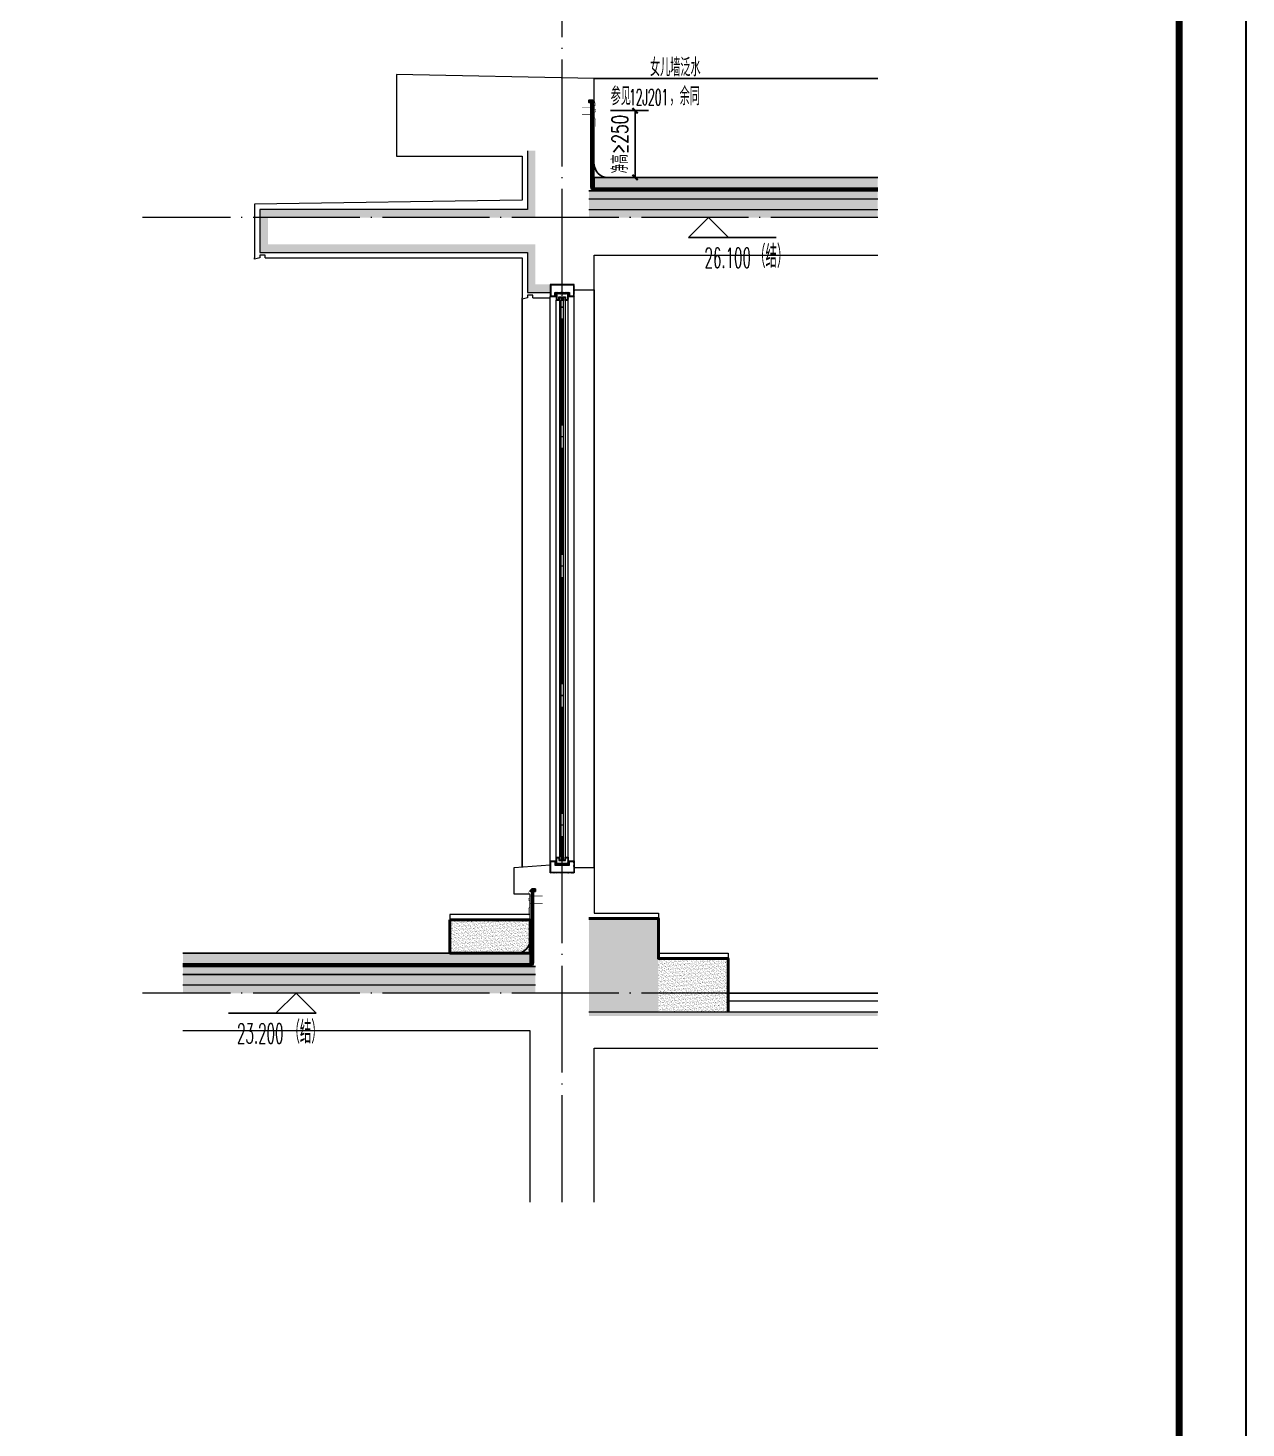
# Model space of a CAD drawing. Extents: x -518115 to 790560, y -210384 to 1628073.
# Drawn here: x 686027 to 690580, y -158326 to -153091 of the extents above; entities that cross this region are included whole.
import ezdxf
from ezdxf.xclip import XClip

# ---------------------------------------------------------------- set-up
doc = ezdxf.new("R2010")
doc.units = 0
doc.header["$LTSCALE"] = 1000
doc.header["$MEASUREMENT"] = 0
doc.header["$XCLIPFRAME"] = 0
doc.linetypes.add('DASH', pattern=[0.35, 0.25, -0.1])
doc.linetypes.add('DOTE', pattern=[2.42, 2, -0.2, 0.02, -0.2])
for name, color, linetype in [('3-屋面构造层', 157, 'Continuous'), ('DIM_ELEV', 3, 'Continuous'), ('DIM_IDEN', 67, 'Continuous'), ('PUB_TEXT', 4, 'Continuous'), ('SURFACE', 6, 'Continuous'), ('图框', 140, 'Continuous'), ('看线', 251, 'Continuous'), ('立面-看线', 251, 'Continuous')]:
    doc.layers.add(name, color=color, linetype=linetype)
for name, color, linetype, lineweight in [('DOTE', 19, 'DOTE', 9), ('PUB_HATCH', 8, 'Continuous', 9), ('S_WINDOW', 144, 'Continuous', 15), ('WALL', 9, 'Continuous', 40), ('内粉刷', 37, 'Continuous', 9), ('细细', 250, 'Continuous', 0)]:
    doc.layers.add(name, color=color, linetype=linetype, lineweight=lineweight)
doc.layers.add('yichutu', color=7, linetype='Continuous', true_color=0xffffff, plot=False)
doc.styles.add('_TCH_DIM', font='SIMPLEX.shx', dxfattribs={"width": 0.7, "bigfont": 'GBCBIG.shx'})
doc.styles.add('_TCH_DIM_T3', font='SIMPLEX.shx', dxfattribs={"width": 0.494118, "bigfont": 'GBCBIG.shx'})
doc.dimstyles.new('_TCH_ARCH&&20', dxfattribs={"dimtxt": 59.5, "dimasz": 20, "dimexe": 50, "dimexo": 60, "dimgap": 25.25, "dimtad": 1, "dimdec": 0, "dimzin": 0, "dimdsep": 46, "dimtxsty": '_TCH_DIM_T3', "dimblk": 'ARCHTICK', "dimcen": 0.09, "dimclrt": 7, "dimazin": 2, "dimtfac": 1, "dimtdec": 0, "dimtix": 1, "dimtmove": 2, "dimatfit": 3, "dimfxl": 1, "dimtolj": 1, "dimtzin": 0, "dimarcsym": 0})
pattern_1 = [(315, (-434612.2352, 49780.5296), (-1.767766953, -1.767766953), []), (315, (-434611.0567, 49780.5296), (-1.767766953, -1.767766953), [])]
pattern_2 = [(315, (-434612.2352, 52018.7677), (-1.767766953, -1.767766953), []), (315, (-434611.0567, 52018.7677), (-1.767766953, -1.767766953), [])]

# ---------------------------------------------------------------- blocks, each defined once
blk = doc.blocks.new('yct-1051-594-26275-14850-25-1002.0')
at = {"layer": 'yichutu', "color": 7, "true_color": 0xffffff}
blk.add_lwpolyline([(0, 0), (0, 14850), (26275, 14850), (26275, 0)], close=True, dxfattribs=at)
blk = doc.blocks.new('GFDDDDRG')
at = {"layer": '图框'}
blk.add_lwpolyline([(923310, -107437), (923310, -159999), (893610, -159999), (893610, -107437)], close=True, dxfattribs=at)
blk.add_lwpolyline([(923310, -107437), (923310, -159999), (893610, -159999), (893610, -107437)], close=True, dxfattribs=at)
at = {"layer": '图框', "const_width": 50}
blk.add_lwpolyline([(894110, -159499), (922810, -159499), (922810, -108687), (894110, -108687)], close=True, dxfattribs=at)
blk = doc.blocks.new('FGHFG4334GDFGDFFGGGGGGDFG4G')
at = {"layer": 'SURFACE', "const_width": 2.25}
for points in [[(46.5, 0), (0, 0)], [(46.5, -27.6), (0, -27.6)]]:
    blk.add_lwpolyline(points, dxfattribs=at)
at = {"layer": 'SURFACE', "const_width": 1.5}
blk.add_lwpolyline([(46.5, 17.2, -1), (46.5, 5.2), (46.5, -6.8, -1), (46.5, -18.8), (46.5, -36.8), (52.5, -48), (52.5, -72.8)], format="xyb", dxfattribs=at)
blk = doc.blocks.new('FGDGDGD')
at = {"layer": '3-屋面构造层'}
h = blk.add_hatch(dxfattribs=at)
h.set_pattern_fill('隔热材料01', color=256, scale=7.692308, style=0)
h.set_pattern_definition([(270, (9.5186, 433.228), (3.846153863, -7e-16), [0.385980771, -3.460173092]), (270, (6.637, 433.228), (3.846153863, -7e-16), [0.385980771, -3.460173092]), (90, (8.5996, 430.618), (-3.846153863, 2e-16), [0.385980771, -3.460173092]), (90, (7.556, 430.618), (-3.846153863, 2e-16), [0.385980771, -3.460173092]), (180, (10.002, 430), (-5e-16, -3.846153863), [3.848019248, 0.001865385]), (135, (8.9282, 430.193), (2e-16, 3.846144175), [0.328307694, -5.110980792]), (116.56505, (12.5422, 430.4251), (8.6793e-06, 3.8461487416), [0.215769232, -8.384500037]), (116.56505, (8.696, 430.4251), (8.6793e-06, 3.8461487416), [0.215769232, -8.384500037]), (153.43495, (13.1603, 430), (-8.679e-06, 3.846148742), [0.431538463, -8.168730805]), (153.43495, (9.3142, 430), (-8.679e-06, 3.846148742), [0.431538463, -8.168730805]), (63.43495, (12.4457, 431.0041), (-8.6793e-06, 3.8461487416), [2.054923086, -6.545346183]), (63.43495, (8.5996, 431.0041), (-8.6793e-06, 3.8461487416), [2.054923086, -6.545346183]), (116.56505, (13.3647, 433.228), (8.6793e-06, 3.8461487416), [0.215769232, -8.384500037]), (116.56505, (9.5186, 433.228), (8.6793e-06, 3.8461487416), [0.215769232, -8.384500037]), (135, (9.422, 433.421), (2e-16, 3.846144175), [0.328307694, -5.110980792]), (153.43495, (13.036, 433.6532), (-8.679e-06, 3.846148742), [0.431538463, -8.168730805]), (153.43495, (9.19, 433.6532), (-8.679e-06, 3.846148742), [0.431538463, -8.168730805]), (45, (6.7336, 433.421), (2e-16, 3.846144175), [0.328307694, -5.110980792]), (63.43495, (10.4833, 433.228), (-8.6793e-06, 3.8461487416), [0.215769232, -8.384500037]), (63.43495, (6.6371, 433.228), (-8.6793e-06, 3.8461487416), [0.215769232, -8.384500037]), (26.56505, (10.812, 433.6532), (8.679e-06, 3.846148742), [0.431538463, -8.168730805]), (26.56505, (6.9658, 433.6532), (8.679e-06, 3.846148742), [0.431538463, -8.168730805]), (116.56505, (11.4023, 431.0041), (8.6793e-06, 3.8461487416), [2.054923086, -6.545346183]), (116.56505, (7.5561, 431.0041), (8.6793e-06, 3.8461487416), [2.054923086, -6.545346183]), (45, (7.2275, 430.193), (2e-16, 3.846144175), [0.328307694, -5.110980792]), (63.43495, (11.3058, 430.4251), (-8.6793e-06, 3.8461487416), [0.215769232, -8.384500037]), (63.43495, (7.4596, 430.4251), (-8.6793e-06, 3.8461487416), [0.215769232, -8.384500037]), (26.56505, (10.6877, 430), (8.679e-06, 3.846148742), [0.431538463, -8.168730805]), (26.56505, (6.8415, 430), (8.679e-06, 3.846148742), [0.431538463, -8.168730805])])
edge = h.paths.add_edge_path()
edge.add_arc((682180.8, 585366.2), 9.23, 450, 540, ccw=False)
edge.add_line((682180.8, 585375.4), (682191.6, 585375.4))
edge.add_line((682191.6, 585375.4), (682191.6, 585366.2))
edge.add_line((682191.6, 585366.2), (682171.6, 585366.2))
h = blk.add_hatch(dxfattribs=at)
h.set_pattern_fill('混凝土', color=256, scale=5, angle=-1.1458, style=0)
h.set_pattern_definition([(48.854237, (-82751.966, -43707.863), (35.7930991, -3.8540962), [3.75, -41.25]), (353.854237, (-82751.966, -43707.863), (-6.1841378, 37.7408106), [3, -33]), (99.305637, (-82748.983, -43708.185), (29.6089874, 33.886691), [3.1870095, -35.0571056]), (45.038437, (-82751.766, -43697.865), (53.1858973, -9.3413237), [5.625, -61.875]), (95.489837, (-82747.334, -43698.644), (47.6977146, 47.7616795), [4.7805144, -52.58565]), (350.038437, (-82751.766, -43697.865), (47.6976773, 47.7617167), [4.5, -49.5]), (19.854237, (-82746.817, -43700.465), (29.4368469, -20.7237073), [3.75, -41.25]), (324.854237, (-82746.817, -43700.465), (12.8883392, 36.0069862), [3, -33]), (70.305637, (-82744.364, -43702.192), (42.3251977, 15.2832459), [3.1870095, -35.0571056]), (36.3542372, (-82751.966, -43707.863), (0.9406985, 16.62920733), [0, -32.6, 0, -33.5, 0, -33.125]), (6.3542372, (-82751.966, -43707.863), (13.54517982, 19.45362572), [0, -19.1, 0, -31.85, 0, -12.625]), (326.3542372, (-82763.114, -43707.64), (26.66323482, -1.66123381), [0, -12.5, 0, -39, 0, -51.75]), (316.3542372, (-82768.113, -43707.54), (29.2535633, 4.4211788), [0, -16.25, 0, -25.9, 0, -36.75])])
h.paths.add_polyline_path([(674875.1, 585046.2), (674875.1, 585086.2), (682171.6, 585086.2), (682171.6, 585046.2)])
h = blk.add_hatch(dxfattribs=at)
h.set_pattern_fill('隔热材料03', color=256, scale=12.5, style=0)
h.set_pattern_definition([(113.578, (-500407.8114, 374696.8656), (-0.0086926214, 6.2699620763), [1.075, -0.5693125, 2.8375, -0.5693125, 1.075, -0.6825]), (66.42, (-500406.1744, 374696.8656), (2.727787851, 6.0425e-05), [1.075, -0.5693125, 2.840375, -0.5693125, 1.075, -0.6825]), (180, (-500406.1744, 374696.8656), (0, 6.25), [1.636625, -1.0910625]), (180, (-500407.538, 374702.4906), (0, 6.25), [1.636625, -1.0910625]), (90, (-500405.7427, 374697.8548), (2.72775, 2e-16), [0.52175, -5.72825]), (90, (-500407.1066, 374700.9798), (2.72775, 2e-16), [0.52175, -5.72825]), (90, (-500408.2427, 374697.8548), (2.72775, 2e-16), [0.52175, -5.72825]), (90, (-500409.6066, 374700.9798), (2.72775, 2e-16), [0.52175, -5.72825])])
edge = h.paths.add_edge_path()
edge.add_line((682177.8, 585086.2), (682177.8, 585050.2))
edge.add_arc((682171.6, 585050.2), 6.25, 270, 360, ccw=False)
edge.add_line((682171.6, 585044), (682171.6, 585086.2))
edge.add_line((682171.6, 585086.2), (682177.8, 585086.2))
h = blk.add_hatch(dxfattribs=at)
h.set_pattern_fill('焦渣矿渣', color=256, scale=4, angle=-1.1458, style=0)
h.set_pattern_definition([(358.8542372, (-82751.966, -43697.863), (8.27546507, 13.69326162), [1.6, -14.4]), (298.8542372, (-82751.966, -43697.863), (15.99644496, -0.32013217), [1.6, -14.4]), (238.8542372, (-82750.366, -43697.895), (7.72097989, -14.0133938), [1.6, -14.4]), (268.8542372, (-82745.567, -43697.991), (15.83683295, -8.3183365), [2.4, -11.456]), (268.8542372, (-82743.967, -43698.023), (15.83683295, -8.3183365), [2.4, -11.456]), (268.8542372, (-82742.368, -43698.055), (15.83683295, -8.3183365), [2.4, -11.456])])
h.paths.add_polyline_path([(674875.1, 585006.2), (674875.1, 585036.2), (682191.6, 585036.2), (682191.6, 585006.2)])
h = blk.add_hatch(dxfattribs=at)
h.set_pattern_fill('加气混凝土', color=256, scale=5, style=0)
h.set_pattern_definition([(0, (-82734.266, -43726.163), (30, 60), [0, -60]), (0, (-82769.366, -43734.263), (30, 60), [0, -60]), (0, (-82749.866, -43734.863), (30, 60), [0, -60]), (0, (-82728.566, -43717.163), (30, 60), [0, -60]), (0, (-82753.466, -43737.863), (30, 60), [0, -60]), (0, (-82722.566, -43679.363), (30, 60), [0, -60]), (0, (-82740.866, -43684.163), (30, 60), [0, -60]), (0, (-82731.266, -43691.663), (30, 60), [0, -60]), (0, (-82780.166, -43692.863), (30, 60), [0, -60]), (0, (-82750.766, -43695.563), (30, 60), [0, -60]), (0, (-82762.166, -43710.863), (30, 60), [0, -60]), (0, (-82761.566, -43733.363), (30, 60), [0, -60]), (0, (-82739.066, -43735.763), (30, 60), [0, -60]), (0, (-82722.566, -43709.363), (30, 60), [0, -60]), (0, (-82778.666, -43718.663), (30, 60), [0, -60]), (0, (-82773.566, -43708.463), (30, 60), [0, -60]), (0, (-82750.166, -43712.663), (30, 60), [0, -60]), (0, (-82758.566, -43721.363), (30, 60), [0, -60]), (0, (-82763.366, -43701.563), (30, 60), [0, -60]), (0, (-82755.866, -43679.063), (30, 60), [0, -60]), (0, (-82776.266, -43731.263), (30, 60), [0, -60]), (0, (-82743.266, -43691.363), (30, 60), [0, -60]), (0, (-82771.166, -43690.463), (30, 60), [0, -60]), (0, (-82775.966, -43682.663), (30, 60), [0, -60]), (130.601294, (-82726.2516, -43698.149), (-149.999998343, 180.000000787), [2.6341554, -1103.7111]), (18.4349488, (-82730.537, -43697.006), (149.99999945, 59.99999956), [2.710524, -376.76279]), (90, (-82730.537, -43699.578), (30, 60), [2.5714284, -117.428565]), (161.565051, (-82727.966, -43700.435), (-150.000000755, 59.99999553), [2.710524, -376.76279]), (53.1301023, (-82727.966, -43700.435), (30.00000006, 59.99999997), [2.857143, -297.14285]), (135, (-82725.68, -43731.006), (-30.00000363, 59.99999594), [2.424366, -167.28126]), (45, (-82729.109, -43731.006), (29.9999998, 59.99999976), [2.424366, -167.28126]), (135, (-82727.394, -43732.72), (-30.00000363, 59.99999594), [2.424366, -167.28126]), (45, (-82727.394, -43732.72), (29.9999998, 59.99999976), [2.424366, -167.28126]), (116.565051, (-82754.537, -43690.72), (-5.2e-06, 119.9999967), [3.1943826, -63.88765]), (180, (-82755.966, -43687.863), (-30, 60), [3.4285716, -56.571425]), (63.434949, (-82760.823, -43690.72), (3e-07, 119.9999994), [3.1943826, -63.88765]), (116.565051, (-82759.394, -43693.58), (-5.2e-06, 119.9999967), [3.1943826, -63.88765]), (0, (-82759.394, -43693.58), (30, 60), [3.4285716, -56.571425]), (63.434949, (-82755.966, -43693.58), (3e-07, 119.9999994), [3.1943826, -63.88765]), (107.102728, (-82731.9658, -43711.0063), (-89.999996559, 300.000000484), [3.8861346, -1628.29025]), (143.972626, (-82733.1087, -43707.292), (-569.999992774, 419.999999525), [3.8861346, -812.202]), (180, (-82736.25, -43705.006), (-30, 60), [3.7142856, -56.28571]), (36.0273733, (-82743.1087, -43707.292), (569.999995788, 419.999995472), [3.8861346, -812.202]), (71.5650511, (-82744.252, -43710.721), (90.00000046, 299.99999948), [3.6140316, -375.85928]), (107.102728, (-82743.1087, -43714.4348), (-89.999996559, 300.000000484), [3.8861346, -1628.29025]), (143.972626, (-82739.966, -43716.7206), (-569.999992774, 419.999999525), [3.8861346, -812.202]), (0, (-82739.966, -43716.72), (30, 60), [3.7142856, -56.28571]), (36.0273733, (-82736.2516, -43716.7206), (569.999995788, 419.999995472), [3.8861346, -812.202]), (71.5650511, (-82733.109, -43714.435), (90.00000046, 299.99999948), [3.6140316, -375.85928]), (150.255118, (-82731.3944, -43683.006), (-90.000000213, 59.999999257), [2.303502, -481.43196]), (90, (-82733.394, -43684.15), (30, 60), [2.2857144, -117.714275]), (29.7448813, (-82733.3944, -43684.149), (90.000000053, 59.99999972), [2.303502, -481.43196]), (116.565051, (-82745.394, -43725.58), (-5.2e-06, 119.9999967), [3.1943826, -63.88765]), (168.690067, (-82746.823, -43722.7206), (-270.0000002, 59.999998494), [2.9137254, -608.96855]), (41.1859251, (-82751.9658, -43724.149), (749.999995456, 659.999994229), [3.0371844, -1272.5802]), (90, (-82751.966, -43727.006), (30, 60), [2.857143, -117.14285]), (138.814074, (-82749.68, -43729.0063), (-749.999986669, 660.000004204), [3.0371844, -1272.5802]), (16.6992442, (-82749.68, -43729.0063), (989.999992552, 299.999996858), [2.982945, -1249.85375]), (60.9453959, (-82746.823, -43728.149), (29.99999992, 59.999999469), [2.9416086, -1232.53395]), (109.983106, (-82770.5373, -43700.4348), (-150.000000565, 419.9999988885), [3.3442002, -1401.21975]), (155.556045, (-82771.68, -43697.292), (-390.0000014866, 179.99999626), [3.4522986, -1446.51315]), (24.4439547, (-82777.9658, -43697.292), (390.0000001945, 179.999999134), [3.4522986, -1446.51315]), (70.0168934, (-82779.1087, -43700.4348), (150.000000452, 419.999998958), [3.3442002, -1401.21975]), (109.983106, (-82777.9658, -43703.5777), (-150.000000565, 419.9999988885), [3.3442002, -1401.21975]), (160.016893, (-82774.823, -43704.7206), (-150.000000088, 59.999997267), [3.3442002, -698.93775]), (19.9831065, (-82774.823, -43704.7206), (149.999999176, 59.999999905), [3.3442002, -698.93775]), (70.0168934, (-82771.68, -43703.5777), (150.000000452, 419.999998958), [3.3442002, -1401.21975]), (122.005383, (-82748.2516, -43705.8634), (-30.000004026, 59.999996937), [2.6954232, -563.3434]), (18.4349488, (-82752.252, -43704.435), (149.99999945, 59.99999956), [2.710524, -376.76279]), (90, (-82752.252, -43707.006), (30, 60), [2.5714284, -117.428565]), (161.565051, (-82749.68, -43707.863), (-150.000000755, 59.99999553), [2.710524, -376.76279]), (54.4623222, (-82749.68, -43707.8634), (209.999999696, 299.99999955), [2.457807, -1029.82115]), (116.565051, (-82765.68, -43720.435), (-5.2e-06, 119.9999967), [3.1943826, -63.88765]), (180, (-82767.11, -43717.58), (-30, 60), [3.142857, -56.85714]), (59.0362434, (-82771.966, -43720.435), (30.000000098, 59.99999971), [3.3319728, -696.3822]), (120.963756, (-82770.2516, -43723.292), (-30.0000041, 59.999997245), [3.3319728, -696.3822]), (0, (-82770.25, -43723.29), (30, 60), [3.142857, -56.85714]), (63.434949, (-82767.11, -43723.29), (3e-07, 119.9999994), [3.1943826, -63.88765])])
h.paths.add_polyline_path([(682191.6, 584936.2), (674875.1, 584936.2), (674875.1, 584966.2), (682191.6, 584966.2)])
at = {"layer": '立面-看线'}
h = blk.add_hatch(dxfattribs=at)
h.set_pattern_fill('HONEY', color=256, scale=7)
h.set_pattern_definition([(0, (-799653.24, -415240.13), (16.66875, 9.623705), [11.1125, -22.225]), (120, (-799653.24, -415240.13), (-16.66874801, 9.62370845), [11.1125, -22.225]), (60, (-799653.24, -415240.13), (1.99e-06, 19.24741345), [-22.225, 11.1125])])
h.paths.add_polyline_path([(682191.6, 584966.2), (674875.1, 584966.2), (674875.1, 585006.2), (682191.6, 585006.2)])
at = {"layer": '3-屋面构造层'}
for p, q in [((682177.8, 585086.2), (674875.1, 585086.2)), ((682171.6, 585086.2), (682171.6, 585044)), ((682171.6, 585046.2), (674875.1, 585046.2)), ((682191.6, 585036.2), (674875.1, 585036.2))]:
    blk.add_line(p, q, dxfattribs=at)
at = {"layer": '3-屋面构造层', "color": 251, "linetype": 'DASH', "ltscale": 0.05, "true_color": 0x636466, "const_width": 2.5}
for points in [[(682056.6, 585042.7), (682171.6, 585042.7, 0.414214), (682179.1, 585050.2), (682179.1, 585366.2)], [(682056.6, 585039), (682171.6, 585039, 0.414214), (682182.8, 585050.2), (682182.8, 585366.2)]]:
    blk.add_lwpolyline(points, format="xyb", dxfattribs=at)
at = {"layer": '3-屋面构造层', "color": 251, "true_color": 0x636466}
for points in [[(682056.6, 585041.5), (682171.6, 585041.5, 0.414214), (682180.3, 585050.2), (682180.3, 585366.2)], [(682056.6, 585044), (682171.6, 585044, 0.414214), (682177.8, 585050.2), (682177.8, 585366.2)], [(682056.6, 585040.2), (682171.6, 585040.2, 0.414214), (682181.6, 585050.2), (682181.6, 585366.2), (682184.1, 585366.2), (682184.1, 585050.2, -0.414214), (682171.6, 585037.7), (682056.6, 585037.7)]]:
    blk.add_lwpolyline(points, format="xyb", dxfattribs=at)
at = {"layer": '3-屋面构造层', "ltscale": 0.8}
blk.add_lwpolyline([(682171.6, 585366.2, -0.414214), (682180.8, 585375.4), (682191.6, 585375.4), (682191.6, 585366.2), (682171.6, 585366.2)], format="xyb", dxfattribs=at)
at = {"layer": '3-屋面构造层', "color": 251, "linetype": 'DASH', "ltscale": 0.05, "true_color": 0x636466, "const_width": 2.5}
for points in [[(682042.7, 585039), (674875.1, 585039)], [(682056.6, 585042.7), (682042.7, 585039)]]:
    blk.add_lwpolyline(points, dxfattribs=at)
at = {"layer": '3-屋面构造层', "color": 251, "true_color": 0x636466}
for points in [[(682042.7, 585040.2), (674875.1, 585040.2)], [(674875.1, 585037.7), (682042.7, 585037.7)], [(682056, 585043.8), (682042.1, 585040.1)], [(682043.2, 585037.9), (682057.1, 585041.6)]]:
    blk.add_lwpolyline(points, dxfattribs=at)
at = {"layer": '3-屋面构造层'}
blk.add_arc((682121.6, 585136.2), 50, 270, 360, dxfattribs=at)
at = {"layer": 'PUB_HATCH', "color": 215, "true_color": 0xa953a0}
for p, q in [((682191.6, 585006.2), (674875.1, 585006.2)), ((682191.6, 584966.2), (674875.1, 584966.2))]:
    blk.add_line(p, q, dxfattribs=at)
at = {"layer": '3-屋面构造层', "color": 1, "xscale": -1}
blk.add_blockref('FGHFG4334GDFGDFFGGGGGGDFG4G', (682218.1, 585349), dxfattribs=at)
blk = doc.blocks.new('A$C40486AD2')
at = {"layer": 'PUB_TEXT', "style": '_TCH_DIM'}
for s, height, width, p in [('女儿墙泛水', 67.52, 0.7, (254.8, 115.3)), ('参见', 67.52, 0.7, (107.7, 7.5)), ('12J201', 59.5, 0.494118, (176.6, 7.5)), ('，余同', 67.52, 0.7, (327.8, 7.5))]:
    blk.add_text(s, height=height, dxfattribs=dict(at, width=width)).set_placement(p)
blk = doc.blocks.new('_ArchTick')
at = {"color": 0, "linetype": 'ByBlock', "const_width": 0.4}
blk.add_lwpolyline([(-0.5, -0.5), (0.5, 0.5)], dxfattribs=at)
blk = doc.blocks.new('*D323')
at = {"layer": 'Defpoints', "color": 0, "transparency": 16777216}
for p in [(688144, -153400.3), (688296.5, -153400.3), (688144, -153650.3)]:
    blk.add_point(p, dxfattribs=at)
at = {"layer": 'DIM_IDEN', "color": 0, "lineweight": -2, "transparency": 16777216}
for p, q in [((688204, -153400.3), (688346.5, -153400.3)), ((688296.5, -153650.3), (688296.5, -153400.3)), ((688204, -153650.3), (688346.5, -153650.3))]:
    blk.add_line(p, q, dxfattribs=at)
at = {"layer": 'DIM_IDEN', "color": 0, "lineweight": -2, "transparency": 16777216, "xscale": 20, "yscale": 20, "zscale": 20}
for p, rotation in [((688296.5, -153400.3), 90), ((688296.5, -153650.3), 270)]:
    blk.add_blockref('_ArchTick', p, dxfattribs=dict(at, rotation=rotation))
at = {"layer": 'DIM_IDEN', "color": 7, "transparency": 16777216, "insert": (688239.9, -153525.3), "char_height": 59.5, "attachment_point": 5, "rotation": 90, "style": '_TCH_DIM_T3'}
blk.add_mtext('\\A1;{\\W0.70588;净高≥250}', dxfattribs=at)

msp = doc.modelspace()

# ---------------------------------------------------------------- hatches: boundary and pattern name
at = {"layer": '3-屋面构造层'}
h = msp.add_hatch(dxfattribs=at)
h.set_pattern_fill('隔热材料01', color=256, scale=7.692308, style=0)
h.set_pattern_definition([(270, (-1290986.0808, -1042599.7953), (3.846153863, -7e-16), [0.385980771, -3.460173092]), (270, (-1290988.9622, -1042599.7953), (3.846153863, -7e-16), [0.385980771, -3.460173092]), (90, (-1290986.9998, -1042602.4052), (-3.846153863, 2e-16), [0.385980771, -3.460173092]), (90, (-1290988.0433, -1042602.4052), (-3.846153863, 2e-16), [0.385980771, -3.460173092]), (180, (-1290985.5975, -1042603.0234), (-5e-16, -3.846153863), [3.848019248, 0.0018653846]), (135, (-1290986.6711, -1042602.8304), (2e-16, 3.8461441747), [0.328307694, -5.110980792]), (116.56505, (-1290983.0571, -1042602.5982), (8.6793e-06, 3.8461487416), [0.215769232, -8.384500037]), (116.56505, (-1290986.9033, -1042602.5982), (8.6793e-06, 3.8461487416), [0.215769232, -8.384500037]), (153.43495, (-1290982.439, -1042603.0234), (-8.6793e-06, 3.8461487416), [0.431538463, -8.168730805]), (153.43495, (-1290986.2852, -1042603.0234), (-8.6793e-06, 3.8461487416), [0.431538463, -8.168730805]), (63.43495, (-1290983.1536, -1042602.0193), (-8.6793e-06, 3.8461487416), [2.054923086, -6.5453461826]), (63.43495, (-1290986.9998, -1042602.0193), (-8.6793e-06, 3.8461487416), [2.054923086, -6.5453461826]), (116.56505, (-1290982.2346, -1042599.7953), (8.6793e-06, 3.8461487416), [0.215769232, -8.384500037]), (116.56505, (-1290986.0808, -1042599.7953), (8.6793e-06, 3.8461487416), [0.215769232, -8.384500037]), (135, (-1290986.1773, -1042599.6023), (2e-16, 3.8461441747), [0.328307694, -5.110980792]), (153.43495, (-1290982.5633, -1042599.3702), (-8.6793e-06, 3.8461487416), [0.431538463, -8.168730805]), (153.43495, (-1290986.4095, -1042599.3702), (-8.6793e-06, 3.8461487416), [0.431538463, -8.168730805]), (45, (-1290988.8657, -1042599.6023), (2e-16, 3.8461441747), [0.328307694, -5.110980792]), (63.43495, (-1290985.116, -1042599.7953), (-8.6793e-06, 3.8461487416), [0.215769232, -8.384500037]), (63.43495, (-1290988.9622, -1042599.7953), (-8.6793e-06, 3.8461487416), [0.215769232, -8.384500037]), (26.56505, (-1290984.7875, -1042599.3702), (8.6793e-06, 3.8461487416), [0.431538463, -8.168730805]), (26.56505, (-1290988.6336, -1042599.3702), (8.6793e-06, 3.8461487416), [0.431538463, -8.168730805]), (116.56505, (-1290984.1971, -1042602.0193), (8.6793e-06, 3.8461487416), [2.054923086, -6.5453461826]), (116.56505, (-1290988.0433, -1042602.0193), (8.6793e-06, 3.8461487416), [2.054923086, -6.5453461826]), (45, (-1290988.372, -1042602.8304), (2e-16, 3.8461441747), [0.328307694, -5.110980792]), (63.43495, (-1290984.2936, -1042602.5982), (-8.6793e-06, 3.8461487416), [0.215769232, -8.384500037]), (63.43495, (-1290988.1397, -1042602.5982), (-8.6793e-06, 3.8461487416), [0.215769232, -8.384500037]), (26.56505, (-1290984.9117, -1042603.0234), (8.6793e-06, 3.8461487416), [0.431538463, -8.168730805]), (26.56505, (-1290988.758, -1042603.0234), (8.6793e-06, 3.8461487416), [0.431538463, -8.168730805])])
edge = h.paths.add_edge_path()
edge.add_arc((687913.2, -156319.5), 9.23, 90, 180, ccw=False)
edge.add_line((687913.2, -156310.3), (687924, -156310.3))
edge.add_line((687924, -156310.3), (687924, -156319.5))
edge.add_line((687924, -156319.5), (687904, -156319.5))
h = msp.add_hatch(dxfattribs=at)
h.set_pattern_fill('混凝土', color=256, scale=5, angle=-1.1458, style=0)
h.set_pattern_definition([(48.8542372, (-1373747.565, -1086691.656), (35.7930991, -3.8540962), [3.75, -41.25]), (353.8542372, (-1373747.565, -1086691.656), (-6.18413784, 37.7408106), [3, -33]), (99.3056372, (-1373744.582, -1086691.977), (29.6089874, 33.88669106), [3.1870095, -35.0571056]), (45.0384372, (-1373747.365, -1086681.66), (53.1858973, -9.3413237), [5.625, -61.875]), (95.4898372, (-1373742.933, -1086682.436), (47.6977146, 47.7616795), [4.7805144, -52.58565]), (350.0384372, (-1373747.365, -1086681.66), (47.6976773, 47.7617167), [4.5, -49.5]), (19.8542372, (-1373742.416, -1086684.257), (29.43684693, -20.72370726), [3.75, -41.25]), (324.8542372, (-1373742.416, -1086684.257), (12.88833923, 36.00698624), [3, -33]), (70.3056372, (-1373739.963, -1086685.984), (42.32519773, 15.28324586), [3.1870095, -35.0571056]), (36.35423716, (-1373747.565, -1086691.656), (0.9406985, 16.62920733), [0, -32.6, 0, -33.5, 0, -33.125]), (6.3542372, (-1373747.565, -1086691.656), (13.54517982, 19.45362572), [0, -19.1, 0, -31.85, 0, -12.625]), (326.35423716, (-1373758.713, -1086691.433), (26.66323482, -1.66123381), [0, -12.5, 0, -39, 0, -51.75]), (316.3542372, (-1373763.712, -1086691.333), (29.25356332, 4.4211788), [0, -16.25, 0, -25.9, 0, -36.75])])
h.paths.add_polyline_path([(686605.7, -156590.3), (686605.7, -156550.3), (687904, -156550.3), (687904, -156590.3)])
h = msp.add_hatch(dxfattribs=at)
h.set_pattern_fill('隔热材料03', color=256, scale=12.5, style=0)
h.set_pattern_definition([(113.578, (-1791403.4108, -668286.927), (-0.0086926214, 6.2699620763), [1.075, -0.5693125, 2.8375, -0.5693125, 1.075, -0.6825]), (66.42, (-1791401.7738, -668286.927), (2.7277878508, 6.04248e-05), [1.075, -0.5693125, 2.840375, -0.5693125, 1.075, -0.6825]), (180, (-1791401.774, -668286.927), (0, 6.25), [1.636625, -1.0910625]), (180, (-1791403.1376, -668281.302), (0, 6.25), [1.636625, -1.0910625]), (90, (-1791401.342, -668285.9378), (2.72775, 2e-16), [0.52175, -5.72825]), (90, (-1791402.706, -668282.8128), (2.72775, 2e-16), [0.52175, -5.72825]), (90, (-1791403.842, -668285.9378), (2.72775, 2e-16), [0.52175, -5.72825]), (90, (-1791405.206, -668282.8128), (2.72775, 2e-16), [0.52175, -5.72825])])
edge = h.paths.add_edge_path()
edge.add_line((687910.3, -156550.3), (687910.3, -156586.2))
edge.add_arc((687904, -156586.2), 6.25, -90, 0, ccw=False)
edge.add_line((687904, -156592.5), (687904, -156550.3))
edge.add_line((687904, -156550.3), (687910.3, -156550.3))
h = msp.add_hatch(dxfattribs=at)
h.set_pattern_fill('焦渣矿渣', color=256, scale=4, angle=-1.1458, style=0)
h.set_pattern_definition([(358.85423716, (-1373747.565, -1086681.656), (8.27546507, 13.69326162), [1.6, -14.4]), (298.85423716, (-1373747.565, -1086681.656), (15.99644496, -0.32013217), [1.6, -14.4]), (238.85423716, (-1373745.966, -1086681.688), (7.72097989, -14.01339379), [1.6, -14.4]), (268.8542372, (-1373741.166, -1086681.784), (15.83683295, -8.3183365), [2.4, -11.456]), (268.8542372, (-1373739.567, -1086681.816), (15.83683295, -8.3183365), [2.4, -11.456]), (268.8542372, (-1373737.967, -1086681.848), (15.83683295, -8.3183365), [2.4, -11.456])])
h.paths.add_polyline_path([(686605.7, -156630.3), (686605.7, -156600.3), (687924, -156600.3), (687924, -156630.3)])
h = msp.add_hatch(dxfattribs=at)
h.set_pattern_fill('加气混凝土', color=256, scale=5, style=0)
h.set_pattern_definition([(0, (-1373729.865, -1086709.956), (30, 60), [0, -60]), (0, (-1373764.965, -1086718.056), (30, 60), [0, -60]), (0, (-1373745.465, -1086718.656), (30, 60), [0, -60]), (0, (-1373724.165, -1086700.956), (30, 60), [0, -60]), (0, (-1373749.065, -1086721.656), (30, 60), [0, -60]), (0, (-1373718.165, -1086663.156), (30, 60), [0, -60]), (0, (-1373736.465, -1086667.956), (30, 60), [0, -60]), (0, (-1373726.865, -1086675.456), (30, 60), [0, -60]), (0, (-1373775.765, -1086676.656), (30, 60), [0, -60]), (0, (-1373746.365, -1086679.356), (30, 60), [0, -60]), (0, (-1373757.765, -1086694.656), (30, 60), [0, -60]), (0, (-1373757.165, -1086717.156), (30, 60), [0, -60]), (0, (-1373734.665, -1086719.556), (30, 60), [0, -60]), (0, (-1373718.165, -1086693.156), (30, 60), [0, -60]), (0, (-1373774.265, -1086702.456), (30, 60), [0, -60]), (0, (-1373769.165, -1086692.256), (30, 60), [0, -60]), (0, (-1373745.765, -1086696.456), (30, 60), [0, -60]), (0, (-1373754.165, -1086705.156), (30, 60), [0, -60]), (0, (-1373758.965, -1086685.356), (30, 60), [0, -60]), (0, (-1373751.465, -1086662.856), (30, 60), [0, -60]), (0, (-1373771.865, -1086715.056), (30, 60), [0, -60]), (0, (-1373738.865, -1086675.156), (30, 60), [0, -60]), (0, (-1373766.765, -1086674.256), (30, 60), [0, -60]), (0, (-1373771.565, -1086666.456), (30, 60), [0, -60]), (130.601294, (-1373721.851, -1086681.9417), (-149.999998343, 180.000000787), [2.6341554, -1103.7111]), (18.4349488, (-1373726.137, -1086680.799), (149.999999447, 59.999999557), [2.710524, -376.76279]), (90, (-1373726.137, -1086683.37), (30, 60), [2.5714284, -117.428565]), (161.565051, (-1373723.565, -1086684.227), (-150.000000755, 59.999995527), [2.710524, -376.76279]), (53.1301023, (-1373723.565, -1086684.227), (30.000000057, 59.99999997), [2.857143, -297.14285]), (135, (-1373721.28, -1086714.799), (-30.00000363, 59.99999594), [2.424366, -167.28126]), (45, (-1373724.708, -1086714.799), (29.9999998, 59.99999976), [2.424366, -167.28126]), (135, (-1373722.994, -1086716.513), (-30.00000363, 59.99999594), [2.424366, -167.28126]), (45, (-1373722.994, -1086716.513), (29.9999998, 59.99999976), [2.424366, -167.28126]), (116.565051, (-1373750.137, -1086674.513), (-5.2e-06, 119.9999967), [3.1943826, -63.88765]), (180, (-1373751.565, -1086671.656), (-30, 60), [3.4285716, -56.571425]), (63.4349488, (-1373756.42, -1086674.513), (3e-07, 119.9999994), [3.1943826, -63.88765]), (116.565051, (-1373754.994, -1086677.37), (-5.2e-06, 119.9999967), [3.1943826, -63.88765]), (0, (-1373754.994, -1086677.37), (30, 60), [3.4285716, -56.571425]), (63.4349488, (-1373751.565, -1086677.37), (3e-07, 119.9999994), [3.1943826, -63.88765]), (107.102728, (-1373727.5652, -1086694.7989), (-89.9999965592, 300.000000484), [3.8861346, -1628.29025]), (143.972626, (-1373728.708, -1086691.0846), (-569.999992774, 419.999999525), [3.8861346, -812.202]), (180, (-1373731.85, -1086688.8), (-30, 60), [3.7142856, -56.28571]), (36.0273733, (-1373738.708, -1086691.0846), (569.999995788, 419.999995472), [3.8861346, -812.202]), (71.5650511, (-1373739.851, -1086694.513), (90.000000462, 299.999999483), [3.6140316, -375.85928]), (107.102728, (-1373738.708, -1086698.2274), (-89.9999965592, 300.000000484), [3.8861346, -1628.29025]), (143.972626, (-1373735.565, -1086700.513), (-569.999992774, 419.999999525), [3.8861346, -812.202]), (0, (-1373735.565, -1086700.513), (30, 60), [3.7142856, -56.28571]), (36.0273733, (-1373731.851, -1086700.513), (569.999995788, 419.999995472), [3.8861346, -812.202]), (71.5650511, (-1373728.708, -1086698.227), (90.000000462, 299.999999483), [3.6140316, -375.85928]), (150.255118, (-1373726.994, -1086666.799), (-90.000000213, 59.999999257), [2.303502, -481.43196]), (90, (-1373728.994, -1086667.942), (30, 60), [2.2857144, -117.714275]), (29.7448813, (-1373728.994, -1086667.942), (90.000000053, 59.99999972), [2.303502, -481.43196]), (116.565051, (-1373740.994, -1086709.37), (-5.2e-06, 119.9999967), [3.1943826, -63.88765]), (168.690067, (-1373742.4224, -1086706.513), (-270.0000002, 59.999998494), [2.9137254, -608.96855]), (41.1859251, (-1373747.5652, -1086707.9417), (749.999995456, 659.999994229), [3.0371844, -1272.5802]), (90, (-1373747.565, -1086710.8), (30, 60), [2.857143, -117.14285]), (138.814074, (-1373745.2795, -1086712.7989), (-749.999986669, 660.0000042036), [3.0371844, -1272.5802]), (16.6992442, (-1373745.2795, -1086712.7989), (989.9999925516, 299.9999968578), [2.982945, -1249.85375]), (60.9453959, (-1373742.4224, -1086711.9417), (29.9999999204, 59.9999994693), [2.9416086, -1232.53395]), (109.983106, (-1373766.1366, -1086684.2274), (-150.000000565, 419.9999988885), [3.3442002, -1401.21975]), (155.556045, (-1373767.2795, -1086681.0846), (-390.0000014866, 179.9999962603), [3.4522986, -1446.51315]), (24.4439547, (-1373773.5652, -1086681.0846), (390.0000001945, 179.9999991342), [3.4522986, -1446.51315]), (70.0168934, (-1373774.708, -1086684.2274), (150.0000004522, 419.999998958), [3.3442002, -1401.21975]), (109.983106, (-1373773.5652, -1086687.3703), (-150.000000565, 419.9999988885), [3.3442002, -1401.21975]), (160.016893, (-1373770.4223, -1086688.513), (-150.000000088, 59.999997267), [3.3442002, -698.93775]), (19.9831065, (-1373770.4223, -1086688.513), (149.999999176, 59.999999905), [3.3442002, -698.93775]), (70.0168934, (-1373767.2795, -1086687.3703), (150.0000004522, 419.999998958), [3.3442002, -1401.21975]), (122.005383, (-1373743.851, -1086689.656), (-30.000004026, 59.999996937), [2.6954232, -563.3434]), (18.4349488, (-1373747.851, -1086688.227), (149.999999447, 59.999999557), [2.710524, -376.76279]), (90, (-1373747.85, -1086690.8), (30, 60), [2.5714284, -117.428565]), (161.565051, (-1373745.2795, -1086691.656), (-150.000000755, 59.999995527), [2.710524, -376.76279]), (54.4623222, (-1373745.2795, -1086691.656), (209.9999996957, 299.9999995506), [2.457807, -1029.82115]), (116.565051, (-1373761.28, -1086704.23), (-5.2e-06, 119.9999967), [3.1943826, -63.88765]), (180, (-1373762.71, -1086701.37), (-30, 60), [3.142857, -56.85714]), (59.0362434, (-1373767.565, -1086704.2274), (30.000000098, 59.999999709), [3.3319728, -696.3822]), (120.963756, (-1373765.851, -1086707.0846), (-30.0000041, 59.999997245), [3.3319728, -696.3822]), (0, (-1373765.85, -1086707.085), (30, 60), [3.142857, -56.85714]), (63.4349488, (-1373762.71, -1086707.085), (3e-07, 119.9999994), [3.1943826, -63.88765])])
h.paths.add_polyline_path([(687924, -156700.3), (686605.7, -156700.3), (686605.7, -156670.3), (687924, -156670.3)])
at = {"layer": '立面-看线'}
h = msp.add_hatch(dxfattribs=at)
h.set_pattern_fill('HONEY', color=256, scale=7)
h.set_pattern_definition([(0, (-123979.296, -541472.237), (16.66875, 9.623705), [11.1125, -22.225]), (120, (-123979.296, -541472.237), (-16.66874801, 9.62370845), [11.1125, -22.225]), (60, (-123979.296, -541472.237), (1.99e-06, 19.24741345), [-22.225, 11.1125])])
h.paths.add_polyline_path([(687924, -153550.3), (687894, -153550.3), (687894, -153770.3), (686894, -153770.3), (686894, -153930.3), (687894, -153928.7), (687894, -154080.3), (687979, -154080.3), (687979, -154050.3), (687924, -154050.3), (687924, -153900.3), (686924, -153900.3), (686924, -153800.3), (687924, -153800.3)])
h = msp.add_hatch(dxfattribs=at)
h.set_pattern_fill('碎沙', color=256, scale=4)
h.set_pattern_definition([(37.5, (-113449.239, -541862.243), (-0.32000626, 9.78826475), [0, -7.7216, 0, -8.636, 0, -8.255]), (7.5, (-113449.239, -541862.243), (8.99046566, 14.33650201), [0, -4.1656, 0, -6.9596, 0, -2.667]), (327.5, (-113455.487, -541862.243), (15.819847405, 0.02874369), [0, -2.54, 0, -9.144, 0, -11.938]), (317.5, (-113455.487, -541862.243), (15.27112905, 4.45858647), [0, -1.27, 0, -5.9944, 0, -6.858])])
h.paths.add_polyline_path([(687904, -156550.3), (687904, -156425.3), (687604, -156425.3), (687604, -156550.3)])
h = msp.add_hatch(dxfattribs=at)
h.set_pattern_fill('碎沙', color=256, scale=4)
h.set_pattern_definition([(37.5, (-113009.239, -541784.576), (-0.32000626, 9.78826475), [0, -7.7216, 0, -8.636, 0, -8.255]), (7.5, (-113009.239, -541784.576), (8.99046566, 14.33650201), [0, -4.1656, 0, -6.9596, 0, -2.667]), (327.5, (-113015.487, -541784.576), (15.819847405, 0.02874369), [0, -2.54, 0, -9.144, 0, -11.938]), (317.5, (-113015.487, -541784.576), (15.27112905, 4.45858647), [0, -1.27, 0, -5.9944, 0, -6.858])])
edge = h.paths.add_edge_path()
edge.add_line((688384, -156770.3), (688384, -156420.3))
edge.add_line((688384, -156420.3), (688124, -156420.3))
edge.add_line((688124, -156425.3), (688124, -156750.3))
edge.add_line((688124, -156770.3), (688383.2, -156770.3))
h = msp.add_hatch(dxfattribs=at)
h.set_pattern_fill('碎沙', color=256, scale=4)
h.set_pattern_definition([(37.5, (-112669.239, -542023.9095), (-0.32000626, 9.78826475), [0, -7.7216, 0, -8.636, 0, -8.255]), (7.5, (-112669.239, -542023.91), (8.99046566, 14.33650201), [0, -4.1656, 0, -6.9596, 0, -2.667]), (327.5, (-112675.487, -542023.9095), (15.819847405, 0.02874369), [0, -2.54, 0, -9.144, 0, -11.938]), (317.5, (-112675.487, -542023.91), (15.27112905, 4.45858647), [0, -1.27, 0, -5.9944, 0, -6.858])])
h.paths.add_polyline_path([(688644, -156770.3), (688644, -156570.3), (688384, -156570.3), (688384, -156770.3)])
h = msp.add_hatch(dxfattribs=at)
h.set_pattern_fill('HONEY', color=256, scale=7)
h.set_pattern_definition([(0, (-2090648.839, -1458223.923), (16.66875, 9.623705), [11.1125, -22.225]), (120, (-2090648.839, -1458223.923), (-16.66874801, 9.62370845), [11.1125, -22.225]), (60, (-2090648.839, -1458223.923), (1.99e-06, 19.24741345), [-22.225, 11.1125])])
h.paths.add_polyline_path([(687924, -156670.3), (686605.7, -156670.3), (686605.7, -156630.3), (687924, -156630.3)])
h = msp.add_hatch(dxfattribs=at)
h.set_pattern_fill('HONEY', color=256, scale=7)
h.set_pattern_definition([(0, (-113225.268, -542147.243), (16.66875, 9.623705), [11.1125, -22.225]), (120, (-113225.268, -542147.243), (-16.66874801, 9.62370845), [11.1125, -22.225]), (60, (-113225.268, -542147.243), (1.99e-06, 19.24741345), [-22.225, 11.1125])])
h.paths.add_polyline_path([(689204, -156785.3), (689204, -156770.3), (688124, -156770.3), (688124, -156785.3)])
at = {"layer": '细细'}
h = msp.add_hatch(dxfattribs=at)
h.set_pattern_fill('金属', color=256, style=0)
h.set_pattern_definition(pattern_2)
h.paths.add_polyline_path([(688069, -154095.3), (688049, -154095.3), (688049, -154081.8), (687999, -154081.8), (687999, -154095.3), (687979, -154095.3), (687979, -154050.3), (688069, -154050.3)])
h.paths.add_polyline_path([(688051, -154079.8), (688051, -154093.3), (688067, -154093.3), (688067, -154052.3), (687981, -154052.3), (687981, -154093.3), (687997, -154093.3), (687997, -154079.8)], flags=16)
h = msp.add_hatch(dxfattribs=at)
h.set_pattern_fill('金属', color=256, style=0)
h.set_pattern_definition(pattern_2)
h.paths.add_polyline_path([(688001.5, -154083.8), (688001.5, -154108.8), (688013.5, -154108.8), (688013.5, -154098.8), (688034.5, -154098.8), (688034.5, -154108.8), (688046.5, -154108.8), (688046.5, -154083.8)])
h.paths.add_polyline_path([(688044.5, -154085.8), (688044.5, -154106.8), (688036.5, -154106.8), (688036.5, -154096.8), (688011.5, -154096.8), (688011.5, -154106.8), (688003.5, -154106.8), (688003.5, -154085.8)], flags=16)
h = msp.add_hatch(color=256, dxfattribs=at)
edge = h.paths.add_edge_path()
edge.add_line((688028.5, -154098.8), (688028.5, -154110.8))
edge.add_arc((688024, -154119.1), 9.44, 61.5175, 118.4825)
edge.add_line((688019.5, -154110.8), (688019.5, -154098.8))
edge.add_arc((688024, -154090.5), 9.44, 241.5175, 298.4825)
h = msp.add_hatch(dxfattribs=at)
h.set_pattern_fill('金属', color=256, style=0)
h.set_pattern_definition(pattern_1)
h.paths.add_polyline_path([(688069, -156205.3), (688049, -156205.3), (688049, -156218.8), (687999, -156218.8), (687999, -156205.3), (687979, -156205.3), (687979, -156250.3), (688069, -156250.3)])
h.paths.add_polyline_path([(688051, -156220.8), (688051, -156207.3), (688067, -156207.3), (688067, -156248.3), (687981, -156248.3), (687981, -156207.3), (687997, -156207.3), (687997, -156220.8)], flags=16)
h = msp.add_hatch(dxfattribs=at)
h.set_pattern_fill('金属', color=256, style=0)
h.set_pattern_definition(pattern_1)
h.paths.add_polyline_path([(688001.5, -156216.8), (688001.5, -156191.8), (688013.5, -156191.8), (688013.5, -156201.8), (688034.5, -156201.8), (688034.5, -156191.8), (688046.5, -156191.8), (688046.5, -156216.8)])
h.paths.add_polyline_path([(688044.5, -156214.8), (688044.5, -156193.8), (688036.5, -156193.8), (688036.5, -156203.8), (688011.5, -156203.8), (688011.5, -156193.8), (688003.5, -156193.8), (688003.5, -156214.8)], flags=16)
h = msp.add_hatch(color=256, dxfattribs=at)
edge = h.paths.add_edge_path()
edge.add_line((688028.5, -156201.8), (688028.5, -156189.8))
edge.add_arc((688024, -156181.5), 9.44, 241.5175, 298.4825, ccw=False)
edge.add_line((688019.5, -156189.8), (688019.5, -156201.8))
edge.add_arc((688024, -156210.1), 9.44, 61.5175, 118.4825, ccw=False)

# ---------------------------------------------------------------- linework, layer by layer
at = {"color": 251, "true_color": 0x636466}
msp.add_line((689204, -153280.2), (688144, -153280.3), dxfattribs=at)
at = {"layer": '3-屋面构造层'}
for p, q in [((687910.3, -156550.3), (686605.7, -156550.3)), ((687904, -156550.3), (687904, -156592.5)), ((687904, -156590.3), (686605.7, -156590.3)), ((687924, -156600.3), (686605.7, -156600.3)), ((687924, -156630.3), (686605.7, -156630.3))]:
    msp.add_line(p, q, dxfattribs=at)
at = {"layer": '3-屋面构造层', "color": 251, "linetype": 'DASH', "ltscale": 0.05, "true_color": 0x636466, "const_width": 2.5}
for points in [[(687789, -156597.5), (687904, -156597.5, 0.414214), (687915.3, -156586.2), (687915.3, -156319.5)], [(687789, -156593.7), (687904, -156593.7, 0.414214), (687911.5, -156586.2), (687911.5, -156319.5)]]:
    msp.add_lwpolyline(points, format="xyb", dxfattribs=at)
at = {"layer": '3-屋面构造层', "color": 251, "true_color": 0x636466}
for points in [[(687789, -156596.2), (687904, -156596.2, 0.414214), (687914, -156586.2), (687914, -156319.5), (687916.5, -156319.5), (687916.5, -156586.2, -0.414214), (687904, -156598.7), (687789, -156598.7)], [(687789, -156592.5), (687904, -156592.5, 0.414214), (687910.3, -156586.2), (687910.3, -156319.5)], [(687789, -156595), (687904, -156595, 0.414214), (687912.8, -156586.2), (687912.8, -156319.5)]]:
    msp.add_lwpolyline(points, format="xyb", dxfattribs=at)
at = {"layer": '3-屋面构造层', "ltscale": 0.8}
msp.add_lwpolyline([(687904, -156319.5, -0.414214), (687913.2, -156310.3), (687924, -156310.3), (687924, -156319.5), (687904, -156319.5)], format="xyb", dxfattribs=at)
at = {"layer": '3-屋面构造层', "color": 251, "linetype": 'DASH', "ltscale": 0.05, "true_color": 0x636466, "const_width": 2.5}
for points in [[(687775.1, -156597.5), (686605.7, -156597.5)], [(687789, -156593.7), (687775.1, -156597.5)]]:
    msp.add_lwpolyline(points, dxfattribs=at)
at = {"layer": '3-屋面构造层', "color": 251, "true_color": 0x636466}
for points in [[(687775.1, -156596.2), (686605.7, -156596.2)], [(686605.7, -156598.7), (687775.1, -156598.7)], [(687788.4, -156592.6), (687774.5, -156596.4)], [(687775.7, -156598.6), (687789.6, -156594.9)]]:
    msp.add_lwpolyline(points, dxfattribs=at)
at = {"layer": '3-屋面构造层'}
msp.add_arc((687854, -156500.3), 50, 270, 360, dxfattribs=at)
at = {"layer": 'DIM_ELEV', "color": 3}
for p, q in [((688570.7, -153800.3), (688495.7, -153875.3)), ((688570.7, -153800.3), (688645.7, -153875.3)), ((688495.7, -153875.3), (688823.7, -153875.3)), ((687028.8, -156700.3), (686953.8, -156775.3)), ((687028.8, -156700.3), (687103.8, -156775.3)), ((687103.8, -156775.3), (686775.8, -156775.3))]:
    msp.add_line(p, q, dxfattribs=at)
at = {"layer": 'DOTE', "linetype": 'DOTE', "ltscale": 0.2}
for p, q in [((688024, -157481.1), (688024, -152700.3)), ((689204, -153800.3), (686454.5, -153800.3)), ((689204, -156700.3), (686454.5, -156700.3))]:
    msp.add_line(p, q, dxfattribs=at)
at = {"layer": 'PUB_HATCH', "color": 215, "true_color": 0xa953a0}
msp.add_line((688124, -156770.3), (689204, -156770.3), dxfattribs=at)
msp.add_lwpolyline([(687894, -153550.3), (687894, -153770.3), (686894, -153770.3), (686894, -153930.3), (687894, -153930.3), (687894, -154080.3), (687979, -154080.3)], dxfattribs=at)
at = {"layer": 'S_WINDOW'}
for p, q in [((687979, -156205.3), (687979, -154095.3)), ((688001.5, -156191.8), (688001.5, -154108.8)), ((688046.5, -156191.8), (688046.5, -154108.8)), ((688069, -156205.3), (688069, -154095.3))]:
    msp.add_line(p, q, dxfattribs=at)
for points in [[(687979, -154050.3), (687979, -154095.3), (687999, -154095.3), (687999, -154081.8), (688049, -154081.8), (688049, -154095.3), (688069, -154095.3), (688069, -154050.3)], [(687981, -154052.3), (687981, -154093.3), (687997, -154093.3), (687997, -154079.8), (688051, -154079.8), (688051, -154093.3), (688067, -154093.3), (688067, -154052.3)], [(688001.5, -154083.8), (688001.5, -154108.8), (688013.5, -154108.8), (688013.5, -154098.8), (688034.5, -154098.8), (688034.5, -154108.8), (688046.5, -154108.8), (688046.5, -154083.8)], [(688003.5, -154085.8), (688003.5, -154106.8), (688011.5, -154106.8), (688011.5, -154096.8), (688036.5, -154096.8), (688036.5, -154106.8), (688044.5, -154106.8), (688044.5, -154085.8)], [(687979, -156250.3), (687979, -156205.3), (687999, -156205.3), (687999, -156218.8), (688049, -156218.8), (688049, -156205.3), (688069, -156205.3), (688069, -156250.3)], [(687981, -156248.3), (687981, -156207.3), (687997, -156207.3), (687997, -156220.8), (688051, -156220.8), (688051, -156207.3), (688067, -156207.3), (688067, -156248.3)], [(688001.5, -156216.8), (688001.5, -156191.8), (688013.5, -156191.8), (688013.5, -156201.8), (688034.5, -156201.8), (688034.5, -156191.8), (688046.5, -156191.8), (688046.5, -156216.8)], [(688003.5, -156214.8), (688003.5, -156193.8), (688011.5, -156193.8), (688011.5, -156203.8), (688036.5, -156203.8), (688036.5, -156193.8), (688044.5, -156193.8), (688044.5, -156214.8)]]:
    msp.add_lwpolyline(points, close=True, dxfattribs=at)
at = {"layer": 'WALL'}
msp.add_lwpolyline([(687604, -156425.3), (687904, -156425.3), (687904, -156550.3), (687604, -156550.3)], close=True, dxfattribs=at)
msp.add_lwpolyline([(688124, -156420.3), (688384, -156420.3), (688384, -156570.3), (688644, -156570.3), (688644, -156770.3)], dxfattribs=at)
at = {"layer": '内粉刷'}
msp.add_line((687924, -156670.3), (686605.7, -156670.3), dxfattribs=at)
for points in [[(688144, -153650.3), (688144, -153280.3), (687404, -153265.3), (687404, -153570.3), (687874, -153570.3)], [(687874, -153570.3), (687874, -153735.3), (686874, -153750.3), (686874, -153950.3)], [(686914, -153950.3), (686914, -153940.3), (686894, -153940.3), (686894, -153950.3), (686874, -153955.3), (686874, -153950.3)], [(686914, -153950.3), (687874, -153950.3), (687874, -154100.3)], [(688068.9, -154070.3), (688143.9, -154070.3), (688143.9, -153940.3), (689204, -153940.3)], [(687914, -154100.3), (687914, -154090.3), (687894, -154090.3), (687894, -154100.3), (687874, -154105.3), (687874, -154100.3)], [(687914, -154100.3), (687979, -154100.3)], [(687904, -156550.3), (687904, -156330.3), (687844, -156330.3), (687844, -156230.3), (687979, -156220.3)], [(688069, -156230.3), (688144, -156230.3), (688144, -156400.3)], [(687904, -156405.3), (687604, -156405.3), (687604, -156550.3)], [(688144, -156400.3), (688384, -156400.3), (688384, -156550.3), (688644, -156550.3), (688644, -156730.3)], [(689204, -156730.3), (688644, -156730.3)], [(687904, -157481.1), (687904, -156840.3), (686605.7, -156840.3)], [(688144, -157481.1), (688144, -156905.3), (689204, -156905.3)]]:
    msp.add_lwpolyline(points, dxfattribs=at)
at = {"layer": '看线'}
for p, q in [((688144, -156230.3), (688144, -154070.3)), ((687874, -154105.3), (687874, -156227.1))]:
    msp.add_line(p, q, dxfattribs=at)
at = {"layer": '看线', "color": 32}
msp.add_lwpolyline([(689204, -156700.3), (688643.9, -156700.5)], dxfattribs=at)
at = {"layer": '细细'}
for points in [[(688013.5, -154108.8), (688013.5, -156191.8)], [(688019.5, -156189.8), (688019.5, -154098.8)], [(688028.5, -156189.8), (688028.5, -154098.8)], [(688034.5, -154108.8), (688034.5, -156191.8)]]:
    msp.add_lwpolyline(points, dxfattribs=at)
for points in [[(688028.5, -154098.8), (688028.5, -154110.8, 0.253805), (688019.5, -154110.8), (688019.5, -154098.8, 0.253805)], [(688028.5, -156201.8), (688028.5, -156189.8, -0.253805), (688019.5, -156189.8), (688019.5, -156201.8, -0.253805)]]:
    msp.add_lwpolyline(points, format="xyb", close=True, dxfattribs=at)

# ---------------------------------------------------------------- block references
at = {"xscale": 0.5, "yscale": 0.5, "zscale": 0.5}
msp.add_blockref('GFDDDDRG', (228925.6, -93716.5), dxfattribs=at)
msp.add_blockref('A$C40486AD2', (688097.5, -153387.5))
ref = msp.add_blockref('FGDGDGD', (1370315.6, -738736.5), dxfattribs=dict(xscale=-1))
XClip(ref).set_block_clipping_path([(681111.5682333743, 584936.1769558351), (682291.5665918037, 585389.8130026822)])
at = {"layer": '3-屋面构造层', "color": 1, "xscale": -1}
msp.add_blockref('FGHFG4334GDFGDFFGGGGGGDFG4G', (687950.5, -156336.7), dxfattribs=at)
at = {"layer": 'yichutu', "rotation": 270}
msp.add_blockref('yct-1051-594-26275-14850-25-1002.0', (675730.5, -147435), dxfattribs=at)

# ---------------------------------------------------------------- texts
at = {"layer": 'DIM_ELEV', "color": 7, "style": '_TCH_DIM'}
for s, height, width, p in [('26.100', 74.38, 0.494118, (688556.2, -153987.8)), ('（结）', 84.4, 0.7, (688741.7, -153987.8)), ('23.200', 74.38, 0.494118, (686808.4, -156887.8)), ('（结）', 84.4, 0.7, (687000.9, -156887.8))]:
    msp.add_text(s, height=height, dxfattribs=dict(at, width=width)).set_placement(p)

# ---------------------------------------------------------------- dimensions: what is measured, and where the dimension line sits
at = {"layer": 'DIM_IDEN'}
dim = msp.add_aligned_dim(p1=(688144, -153650.3), p2=(688144, -153400.3), distance=-152.5, text='{\\W0.70588;净高≥250}', dimstyle='_TCH_ARCH&&20', dxfattribs=at)
dim.commit()
dim.dimension.update_dxf_attribs({"geometry": '*D323', "text_midpoint": (688239.9, -153525.3)})

doc.saveas('drawing.dxf')
